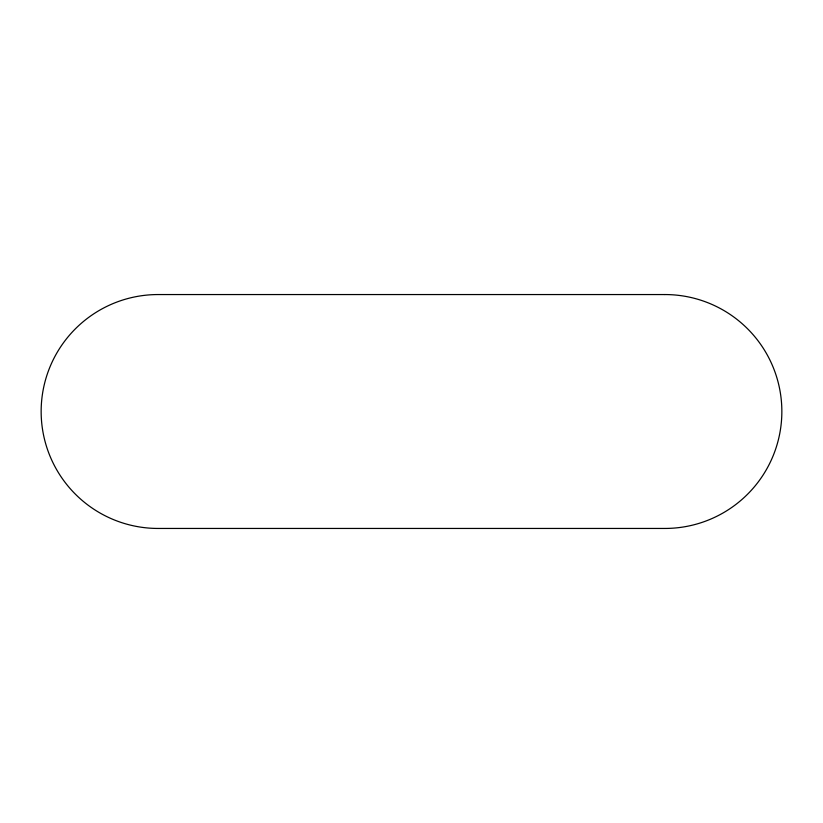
<?xml version="1.0" encoding="UTF-8"?>
<svg xmlns="http://www.w3.org/2000/svg" width="823" height="823" viewBox="0 0 823 823"><rect width="100%" height="100%" fill="white"/><g stroke="black" fill="none" stroke-linecap="round" stroke-linejoin="round"><path stroke-width="1.23" d="M664.902 294.552L158.098 294.552A116.948 116.948 0 0 0 41.15 411.5A116.948 116.948 0 0 0 158.098 528.448L664.902 528.448A116.948 116.948 0 0 0 781.85 411.5A116.948 116.948 0 0 0 664.902 294.552"/></g></svg>
